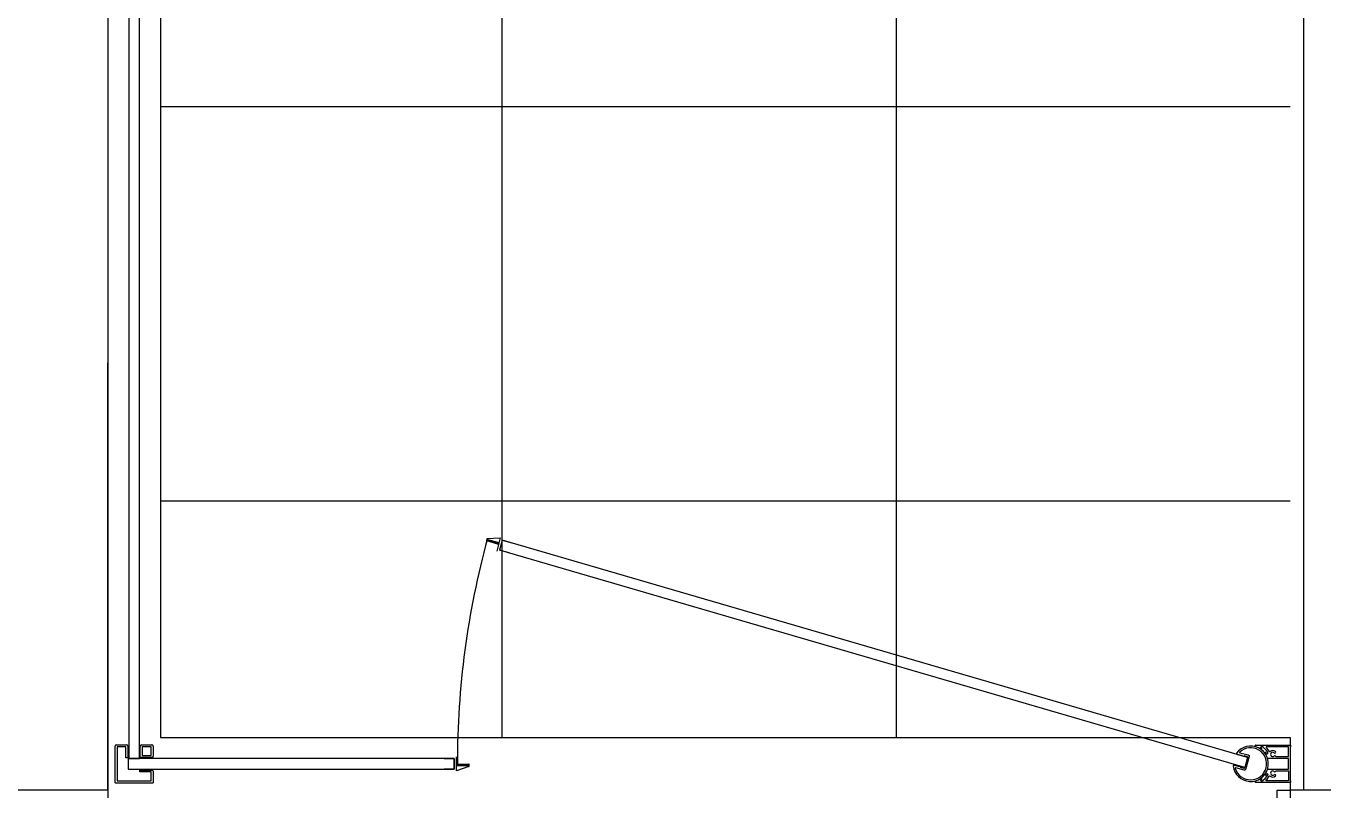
# Model space of a CAD drawing. Header units: millimetres. Extents: x 18456 to 179493, y -203649 to 469211.
# Drawn here: x 138387 to 139375, y 124484 to 125065 of the extents above; entities that cross this region are included whole.
import ezdxf

# ---------------------------------------------------------------- set-up
doc = ezdxf.new("R2010")
doc.units = ezdxf.units.MM
for name, color, linetype, true_color in [('X-평면도(기본형)$0$DOOR', 4, 'Continuous', 0x00ffff), ('X-평면도(기본형)$0$FIN', 9, 'Continuous', 0x808080), ('X-평면도(기본형)$0$FUR', 6, 'Continuous', 0xff00ff), ('X-평면도(기본형)$0$TIL', 5, 'Continuous', 0x0000ff)]:
    doc.layers.add(name, color=color, linetype=linetype, true_color=true_color)

# ---------------------------------------------------------------- blocks, each defined once
blk = doc.blocks.new('X-평면도(기본형)$0$pkdr750190-1')
at = {"layer": 'X-평면도(기본형)$0$DOOR'}
for points in [[(-250, 750), (-250, 725), (-240, 725), (-240, 720), (-260, 720), (-260, 750)], [(-115, 750), (-250, 750), (-250, 726), (-115, 726)]]:
    blk.add_lwpolyline(points, close=True, dxfattribs=at)

msp = doc.modelspace()

# ---------------------------------------------------------------- hatches: boundary and pattern name
at = {"layer": 'X-평면도(기본형)$0$FUR', "true_color": 0x808080}
for points in [[(138738.05, 124674.62), (138737.84, 124673.85), (138737.84, 124673.84), (138737.83, 124673.83), (138737.83, 124673.82), (138737.83, 124673.81), (138737.83, 124673.8), (138737.83, 124673.79), (138737.83, 124673.78), (138737.83, 124673.77), (138737.83, 124673.75), (138737.83, 124673.74), (138737.83, 124673.73), (138737.83, 124673.72), (138737.83, 124673.71), (138737.84, 124673.7), (138737.84, 124673.69), (138737.84, 124673.68), (138737.84, 124673.67), (138737.85, 124673.66), (138737.85, 124673.65), (138737.85, 124673.65), (138737.86, 124673.64), (138737.86, 124673.63), (138737.87, 124673.62), (138737.87, 124673.61), (138737.88, 124673.6), (138737.89, 124673.59), (138737.89, 124673.58), (138737.9, 124673.58), (138737.91, 124673.57), (138737.91, 124673.56), (138737.92, 124673.55), (138737.93, 124673.55), (138737.93, 124673.54), (138737.94, 124673.53), (138737.95, 124673.53), (138737.96, 124673.52), (138737.97, 124673.52), (138737.98, 124673.51), (138737.99, 124673.5), (138737.99, 124673.5), (138738, 124673.5), (138738.01, 124673.49), (138738.02, 124673.49), (138738.03, 124673.48), (138738.04, 124673.48), (138746.42, 124670.98), (138746.43, 124670.98), (138746.44, 124670.98), (138746.45, 124670.98), (138746.46, 124670.97), (138746.47, 124670.97), (138746.48, 124670.97), (138746.49, 124670.97), (138746.5, 124670.97), (138746.51, 124670.97), (138746.52, 124670.97), (138746.53, 124670.97), (138746.54, 124670.97), (138746.55, 124670.98), (138746.56, 124670.98), (138746.57, 124670.98), (138746.58, 124670.98), (138746.59, 124670.99), (138746.6, 124670.99), (138746.61, 124670.99), (138746.62, 124671), (138746.63, 124671), (138746.64, 124671), (138746.65, 124671.01), (138746.66, 124671.01), (138746.67, 124671.02), (138746.68, 124671.03), (138746.69, 124671.03), (138746.7, 124671.04), (138746.7, 124671.05), (138746.71, 124671.05), (138746.72, 124671.06), (138746.73, 124671.07), (138746.73, 124671.08), (138746.74, 124671.08), (138746.75, 124671.09), (138746.75, 124671.1), (138746.76, 124671.11), (138746.76, 124671.12), (138746.77, 124671.13), (138746.77, 124671.14), (138746.78, 124671.14), (138746.78, 124671.15), (138746.79, 124671.16), (138746.79, 124671.17), (138746.79, 124671.18), (138746.8, 124671.19), (138746.94, 124671.72), (138746.94, 124671.74), (138746.94, 124671.75), (138746.95, 124671.77), (138746.95, 124671.79), (138746.95, 124671.8), (138746.95, 124671.82), (138746.95, 124671.84), (138746.95, 124671.86), (138746.95, 124671.87), (138746.95, 124671.89), (138746.95, 124671.91), (138746.95, 124671.92), (138746.95, 124671.94), (138746.94, 124671.96), (138746.94, 124671.97), (138746.93, 124671.99), (138746.93, 124672.01), (138746.92, 124672.02), (138746.92, 124672.04), (138746.91, 124672.05), (138746.9, 124672.07), (138746.9, 124672.08), (138746.89, 124672.1), (138746.88, 124672.11), (138746.87, 124672.13), (138746.86, 124672.14), (138746.85, 124672.16), (138746.84, 124672.17), (138746.83, 124672.18), (138746.82, 124672.19), (138746.8, 124672.21), (138746.79, 124672.22), (138746.78, 124672.23), (138746.76, 124672.24), (138746.75, 124672.25), (138746.74, 124672.26), (138746.72, 124672.27), (138746.71, 124672.28), (138746.69, 124672.29), (138746.68, 124672.3), (138746.66, 124672.3), (138746.65, 124672.31), (138746.63, 124672.32), (138746.62, 124672.32), (138746.6, 124672.33), (138746.58, 124672.33)], [(138724.71, 124502.53), (138724.71, 124503.33), (138724.71, 124503.34), (138724.71, 124503.35), (138724.71, 124503.36), (138724.71, 124503.37), (138724.71, 124503.38), (138724.7, 124503.39), (138724.7, 124503.4), (138724.7, 124503.41), (138724.7, 124503.42), (138724.69, 124503.43), (138724.69, 124503.44), (138724.69, 124503.45), (138724.68, 124503.46), (138724.68, 124503.47), (138724.67, 124503.48), (138724.67, 124503.48), (138724.66, 124503.49), (138724.66, 124503.5), (138724.65, 124503.51), (138724.64, 124503.52), (138724.64, 124503.53), (138724.63, 124503.53), (138724.62, 124503.54), (138724.62, 124503.55), (138724.61, 124503.55), (138724.6, 124503.56), (138724.59, 124503.57), (138724.58, 124503.57), (138724.57, 124503.58), (138724.57, 124503.58), (138724.56, 124503.59), (138724.55, 124503.59), (138724.54, 124503.6), (138724.53, 124503.6), (138724.52, 124503.61), (138724.51, 124503.61), (138724.5, 124503.61), (138724.49, 124503.62), (138724.48, 124503.62), (138724.47, 124503.62), (138724.46, 124503.62), (138724.45, 124503.63), (138724.44, 124503.63), (138724.43, 124503.63), (138724.42, 124503.63), (138715.68, 124503.87), (138715.67, 124503.87), (138715.66, 124503.87), (138715.65, 124503.87), (138715.64, 124503.87), (138715.63, 124503.87), (138715.62, 124503.87), (138715.61, 124503.86), (138715.6, 124503.86), (138715.59, 124503.86), (138715.58, 124503.86), (138715.57, 124503.85), (138715.56, 124503.85), (138715.55, 124503.85), (138715.54, 124503.84), (138715.53, 124503.84), (138715.52, 124503.83), (138715.51, 124503.83), (138715.5, 124503.82), (138715.5, 124503.81), (138715.49, 124503.81), (138715.48, 124503.8), (138715.47, 124503.79), (138715.46, 124503.79), (138715.46, 124503.78), (138715.45, 124503.77), (138715.44, 124503.76), (138715.44, 124503.76), (138715.43, 124503.75), (138715.42, 124503.74), (138715.42, 124503.73), (138715.41, 124503.72), (138715.41, 124503.71), (138715.4, 124503.7), (138715.4, 124503.69), (138715.39, 124503.68), (138715.39, 124503.67), (138715.39, 124503.66), (138715.38, 124503.65), (138715.38, 124503.64), (138715.38, 124503.63), (138715.38, 124503.62), (138715.38, 124503.61), (138715.37, 124503.6), (138715.37, 124503.59), (138715.37, 124503.58), (138715.37, 124503.57), (138715.37, 124503.03), (138715.37, 124503.01), (138715.37, 124502.99), (138715.37, 124502.98), (138715.38, 124502.96), (138715.38, 124502.94), (138715.38, 124502.93), (138715.39, 124502.91), (138715.39, 124502.89), (138715.4, 124502.88), (138715.4, 124502.86), (138715.41, 124502.84), (138715.41, 124502.83), (138715.42, 124502.81), (138715.43, 124502.8), (138715.44, 124502.78), (138715.45, 124502.77), (138715.45, 124502.75), (138715.46, 124502.74), (138715.47, 124502.73), (138715.48, 124502.71), (138715.5, 124502.7), (138715.51, 124502.69), (138715.52, 124502.67), (138715.53, 124502.66), (138715.54, 124502.65), (138715.56, 124502.64), (138715.57, 124502.63), (138715.58, 124502.62), (138715.6, 124502.61), (138715.61, 124502.6), (138715.63, 124502.59), (138715.64, 124502.58), (138715.66, 124502.58), (138715.67, 124502.57), (138715.69, 124502.56), (138715.7, 124502.56), (138715.72, 124502.55), (138715.74, 124502.55), (138715.75, 124502.54), (138715.77, 124502.54), (138715.79, 124502.53), (138715.8, 124502.53), (138715.82, 124502.53), (138715.84, 124502.53), (138715.86, 124502.53), (138715.87, 124502.53)]]:
    msp.add_hatch(color=8, dxfattribs=at).paths.add_polyline_path(points, flags=0)

# ---------------------------------------------------------------- linework, layer by layer
at = {"layer": 'X-평면도(기본형)$0$FIN'}
msp.add_line((139359.63, 125693.95), (139359.63, 124483.95), dxfattribs=at)
at = {"layer": 'X-평면도(기본형)$0$FUR', "color": 4, "ltscale": 3, "true_color": 0x00ffff}
for p, q in [((138449.63, 125683.95), (138449.63, 124483.95)), ((138489.63, 125683.95), (138489.63, 124523.95)), ((138489.63, 124523.95), (139349.63, 124523.95)), ((139349.63, 124523.95), (139349.63, 124483.95))]:
    msp.add_line(p, q, dxfattribs=at)
at = {"layer": 'X-평면도(기본형)$0$FUR'}
msp.add_line((138449.63, 124483.95), (138449.63, 124808.95), dxfattribs=at)
at = {"layer": 'X-평면도(기본형)$0$FUR', "color": 8, "true_color": 0x808080}
for p, q in [((138738.17, 124675.07), (138737.84, 124673.85)), ((138746.42, 124670.98), (138738.04, 124673.48)), ((138746.58, 124672.33), (138738.05, 124674.62)), ((138738.45, 124675.29), (138748.38, 124675.87)), ((138748.38, 124675.87), (138745.64, 124665.63)), ((138747.02, 124670.78), (138746.42, 124670.98)), ((138746.94, 124671.72), (138746.8, 124671.19)), ((138747.02, 124670.78), (138747.02, 124670.78)), ((138749.72, 124674.16), (138747.65, 124666.44)), ((138749.72, 124674.16), (138747.65, 124666.44)), ((138749.72, 124674.16), (138757.15, 124672.17)), ((139317.21, 124508.71), (138749.72, 124674.16)), ((138755.08, 124664.45), (138747.65, 124666.44)), ((139315.14, 124500.98), (138747.65, 124666.44)), ((138455.13, 124489.45), (138455.13, 124517.45)), ((138456.13, 124518.45), (138463.88, 124518.45)), ((138463.38, 124516.95), (138456.63, 124516.95)), ((138463.38, 124508.45), (138463.38, 124516.95)), ((138464.88, 124517.45), (138464.88, 124508.45)), ((138474.38, 124508.7), (138474.38, 124517.45)), ((138475.38, 124518.45), (138483.13, 124518.45)), ((138475.88, 124516.95), (138475.88, 124510.2)), ((138482.63, 124516.95), (138475.88, 124516.95)), ((138475.88, 124510.2), (138482.63, 124510.2)), ((138484.13, 124517.45), (138484.13, 124509.7)), ((139308.76, 124512.11), (139308.75, 124512.04)), ((139308.97, 124511.49), (139310.29, 124510.66)), ((139310.29, 124510.66), (139310.38, 124511)), ((139310.38, 124511), (139312.31, 124510.48)), ((139311.33, 124512.37), (139317.73, 124510.65)), ((139312.31, 124510.48), (139314.16, 124509.63)), ((139314.16, 124509.63), (139314.31, 124510.21)), ((139314.31, 124510.21), (139316.91, 124509.52)), ((139322.83, 124517.42), (139322.83, 124517.65)), ((139323.33, 124518.15), (139349.93, 124518.15)), ((139327.81, 124517.33), (139326.9, 124516.42)), ((139348.33, 124516.85), (139331.33, 124516.85)), ((139331.33, 124516.85), (139331.33, 124516.23)), ((139332, 124511.33), (139332.9, 124512.24)), ((139348.33, 124509.35), (139348.33, 124516.85)), ((139349.63, 124516.85), (139349.63, 124491.05)), ((139349.93, 124516.85), (139349.63, 124516.85)), ((139349.93, 124518.15), (139349.93, 124516.85)), ((138464.88, 124508.45), (138463.38, 124508.45)), ((138483.13, 124508.7), (138474.38, 124508.7)), ((138705.63, 124507.95), (138713.32, 124507.95)), ((138713.32, 124499.95), (138705.63, 124499.95)), ((138713.32, 124499.95), (138713.32, 124507.95)), ((138713.32, 124507.95), (138713.32, 124499.95)), ((138713.32, 124507.95), (138713.32, 124499.95)), ((138713.32, 124500.08), (138713.32, 124507.82)), ((138715.05, 124498.64), (138715.05, 124509.25)), ((138715.05, 124503.91), (138715.68, 124503.87)), ((138715.05, 124503.91), (138715.05, 124503.91)), ((138724.5, 124501.77), (138715.05, 124498.64)), ((138715.37, 124503.03), (138715.37, 124503.57)), ((138715.68, 124503.87), (138724.42, 124503.63)), ((138715.87, 124502.53), (138724.71, 124502.53)), ((138724.71, 124502.06), (138724.71, 124503.33)), ((139306.14, 124502.32), (139306.12, 124502.26)), ((139308.17, 124502.74), (139306.61, 124502.69)), ((139308.08, 124502.41), (139308.17, 124502.74)), ((139310.01, 124501.89), (139308.08, 124502.41)), ((139314.62, 124499.03), (139308.22, 124500.75)), ((139312.03, 124501.71), (139310.01, 124501.89)), ((139311.88, 124501.12), (139312.03, 124501.71)), ((139314.48, 124500.43), (139311.88, 124501.12)), ((139317.26, 124508.9), (139315.09, 124500.78)), ((139317.21, 124508.71), (139315.14, 124500.98)), ((139318.37, 124509.55), (139315.72, 124499.67)), ((139348.33, 124508.05), (139332.38, 124508.05)), ((139338.61, 124509.35), (139348.33, 124509.35)), ((139348.33, 124499.85), (139348.33, 124508.05)), ((138474.13, 124497.7), (138474.13, 124499.2)), ((138474.13, 124499.2), (138483.13, 124499.2)), ((138482.63, 124497.7), (138474.13, 124497.7)), ((138484.13, 124498.2), (138484.13, 124489.45)), ((139322.83, 124490.25), (139322.83, 124490.48)), ((139326.9, 124491.47), (139327.81, 124490.57)), ((139331.33, 124491.05), (139331.33, 124491.66)), ((139348.33, 124491.05), (139331.33, 124491.05)), ((139332.9, 124495.66), (139332, 124496.56)), ((139332.38, 124499.85), (139348.33, 124499.85)), ((139338.61, 124498.55), (139348.33, 124498.55)), ((139348.33, 124498.55), (139348.33, 124491.05)), ((139349.63, 124491.05), (139349.93, 124491.05)), ((139349.93, 124491.05), (139349.93, 124489.75)), ((138455.13, 124489.45), (138484.13, 124489.45)), ((139349.93, 124489.75), (139323.33, 124489.75))]:
    msp.add_line(p, q, dxfattribs=at)
at = {"layer": 'X-평면도(기본형)$0$FUR'}
msp.add_lwpolyline([(136849.63, 124483.95), (136849.63, 125683.95), (138449.63, 125683.95), (138449.63, 124483.95)], close=True, dxfattribs=at)
at = {"layer": 'X-평면도(기본형)$0$FUR', "color": 8, "true_color": 0x808080}
msp.add_lwpolyline([(138465.63, 125668.95), (138465.63, 124507.95), (138473.63, 124507.95), (138473.63, 125668.95)], close=True, dxfattribs=at)
for points in [[(138456.63, 124516.95), (138456.63, 124490.95), (138482.63, 124490.95), (138482.63, 124497.7)], [(138482.63, 124510.2), (138482.63, 124516.95)], [(138713.32, 124507.95), (138465.13, 124507.95), (138465.13, 124499.95), (138713.32, 124499.95)]]:
    msp.add_lwpolyline(points, dxfattribs=at)
for centre, radius, start, end in [((139369.52, 124503.95), 653.84, 164.80717, 180.00662), ((138738.13, 124673.77), 0.3, 165, 253.40155), ((138738.46, 124674.99), 0.3, 91.86197, 165), ((138746.51, 124671.27), 0.3, 253.40155, 345), ((138746.45, 124671.85), 0.5, 345, 75), ((138456.13, 124517.45), 1, 90, 180), ((138463.88, 124517.45), 1, 0, 90), ((138475.38, 124517.45), 1, 90, 180), ((138483.13, 124517.45), 1, 0, 90), ((139319.52, 124503.95), 13.5, 187.19161, 142.80839), ((139319.52, 124503.95), 12.2, 197.05089, 132.94911), ((139309.23, 124511.91), 0.5, 165, 238.16943), ((139311.41, 124512.66), 0.3, 132.94911, 255), ((139323.33, 124517.65), 0.5, 90, 180), ((139323.33, 124517.42), 0.5, 180, 254.20818), ((139319.52, 124503.95), 13.5, 54.49723, 74.20818), ((139319.52, 124503.95), 14.5, 54.49723, 59.37551), ((139327.65, 124515.34), 0.5, 234.49723, 54.49723), ((139319.52, 124503.95), 15.74, 31.77847, 58.22153), ((139330.92, 124512.08), 0.5, 35.50277, 215.50277), ((139319.52, 124503.95), 13.5, 17.68019, 35.50277), ((139319.52, 124503.95), 14.5, 30.62449, 35.50277), ((139319.52, 124503.95), 17.04, 33.89188, 46.12597), ((139334.08, 124513.73), 0.5, 213.89188, 310.00943), ((139336.33, 124511.05), 3, 46.05713, 130.00943), ((139336.33, 124511.05), 1.7, 46.05713, 313.94287), ((139337.96, 124512.74), 0.65, 226.05713, 46.05713), ((139337.96, 124509.36), 0.65, 359.30146, 133.94287), ((138483.13, 124509.7), 1, 270, 0), ((138715.67, 124503.57), 0.3, 88.40155, 180), ((138715.87, 124503.03), 0.5, 180, 270), ((138724.41, 124503.33), 0.3, 0, 88.40155), ((138724.41, 124502.06), 0.3, 286.86197, 360), ((139306.63, 124502.19), 0.5, 91.83057, 165), ((139308.14, 124500.46), 0.3, 75, 197.05089), ((138483.13, 124498.2), 1, 0, 90), ((139323.33, 124490.48), 0.5, 105.79182, 180), ((139323.33, 124490.25), 0.5, 180, 270), ((139319.52, 124503.95), 13.5, 285.79182, 305.50277), ((139319.52, 124503.95), 14.5, 300.62449, 305.50277), ((139327.65, 124492.55), 0.5, 305.50277, 125.50277), ((139319.52, 124503.95), 15.74, 301.77847, 328.22153), ((139330.92, 124495.82), 0.5, 144.49723, 324.49723), ((139319.52, 124503.95), 13.5, 324.49723, 342.31981), ((139319.52, 124503.95), 14.5, 324.49723, 329.37551), ((139319.52, 124503.95), 17.04, 313.87403, 326.10812), ((139334.08, 124494.17), 0.5, 49.99057, 146.10812), ((139336.33, 124496.85), 3, 229.99057, 313.94287), ((139336.33, 124496.85), 1.7, 46.05713, 313.94287), ((139337.96, 124498.54), 0.65, 226.05713, 0.69854), ((139337.96, 124495.16), 0.65, 313.94287, 133.94287)]:
    msp.add_arc(centre, radius, start, end, dxfattribs=at)
at = {"layer": 'X-평면도(기본형)$0$FUR', "color": 8, "true_color": 0x808080, "extrusion": (0, 0, -1)}
for centre, radius, start, end in [((-139317.5, 124509.78), 0.9, 105, 195), ((-139314.61, 124500.91), 0.5, 195, 285), ((-139316.78, 124509.03), 0.5, 105, 195), ((-139314.85, 124499.9), 0.9, 195, 285)]:
    msp.add_arc(centre, radius, start, end, dxfattribs=at)
at = {"layer": 'X-평면도(기본형)$0$TIL'}
for p, q in [((138749.63, 125583.95), (138749.63, 124523.95)), ((139049.63, 125553.72), (139049.63, 124523.95)), ((138489.63, 125003.95), (139349.63, 125003.95)), ((138489.63, 124703.95), (139349.63, 124703.95)), ((138449.63, 124483.95), (138449.63, 123503.95))]:
    msp.add_line(p, q, dxfattribs=at)

# ---------------------------------------------------------------- block references
msp.add_blockref('X-평면도(기본형)$0$pkdr750190-1', (139599.63, 123733.95))

doc.saveas('drawing.dxf')
